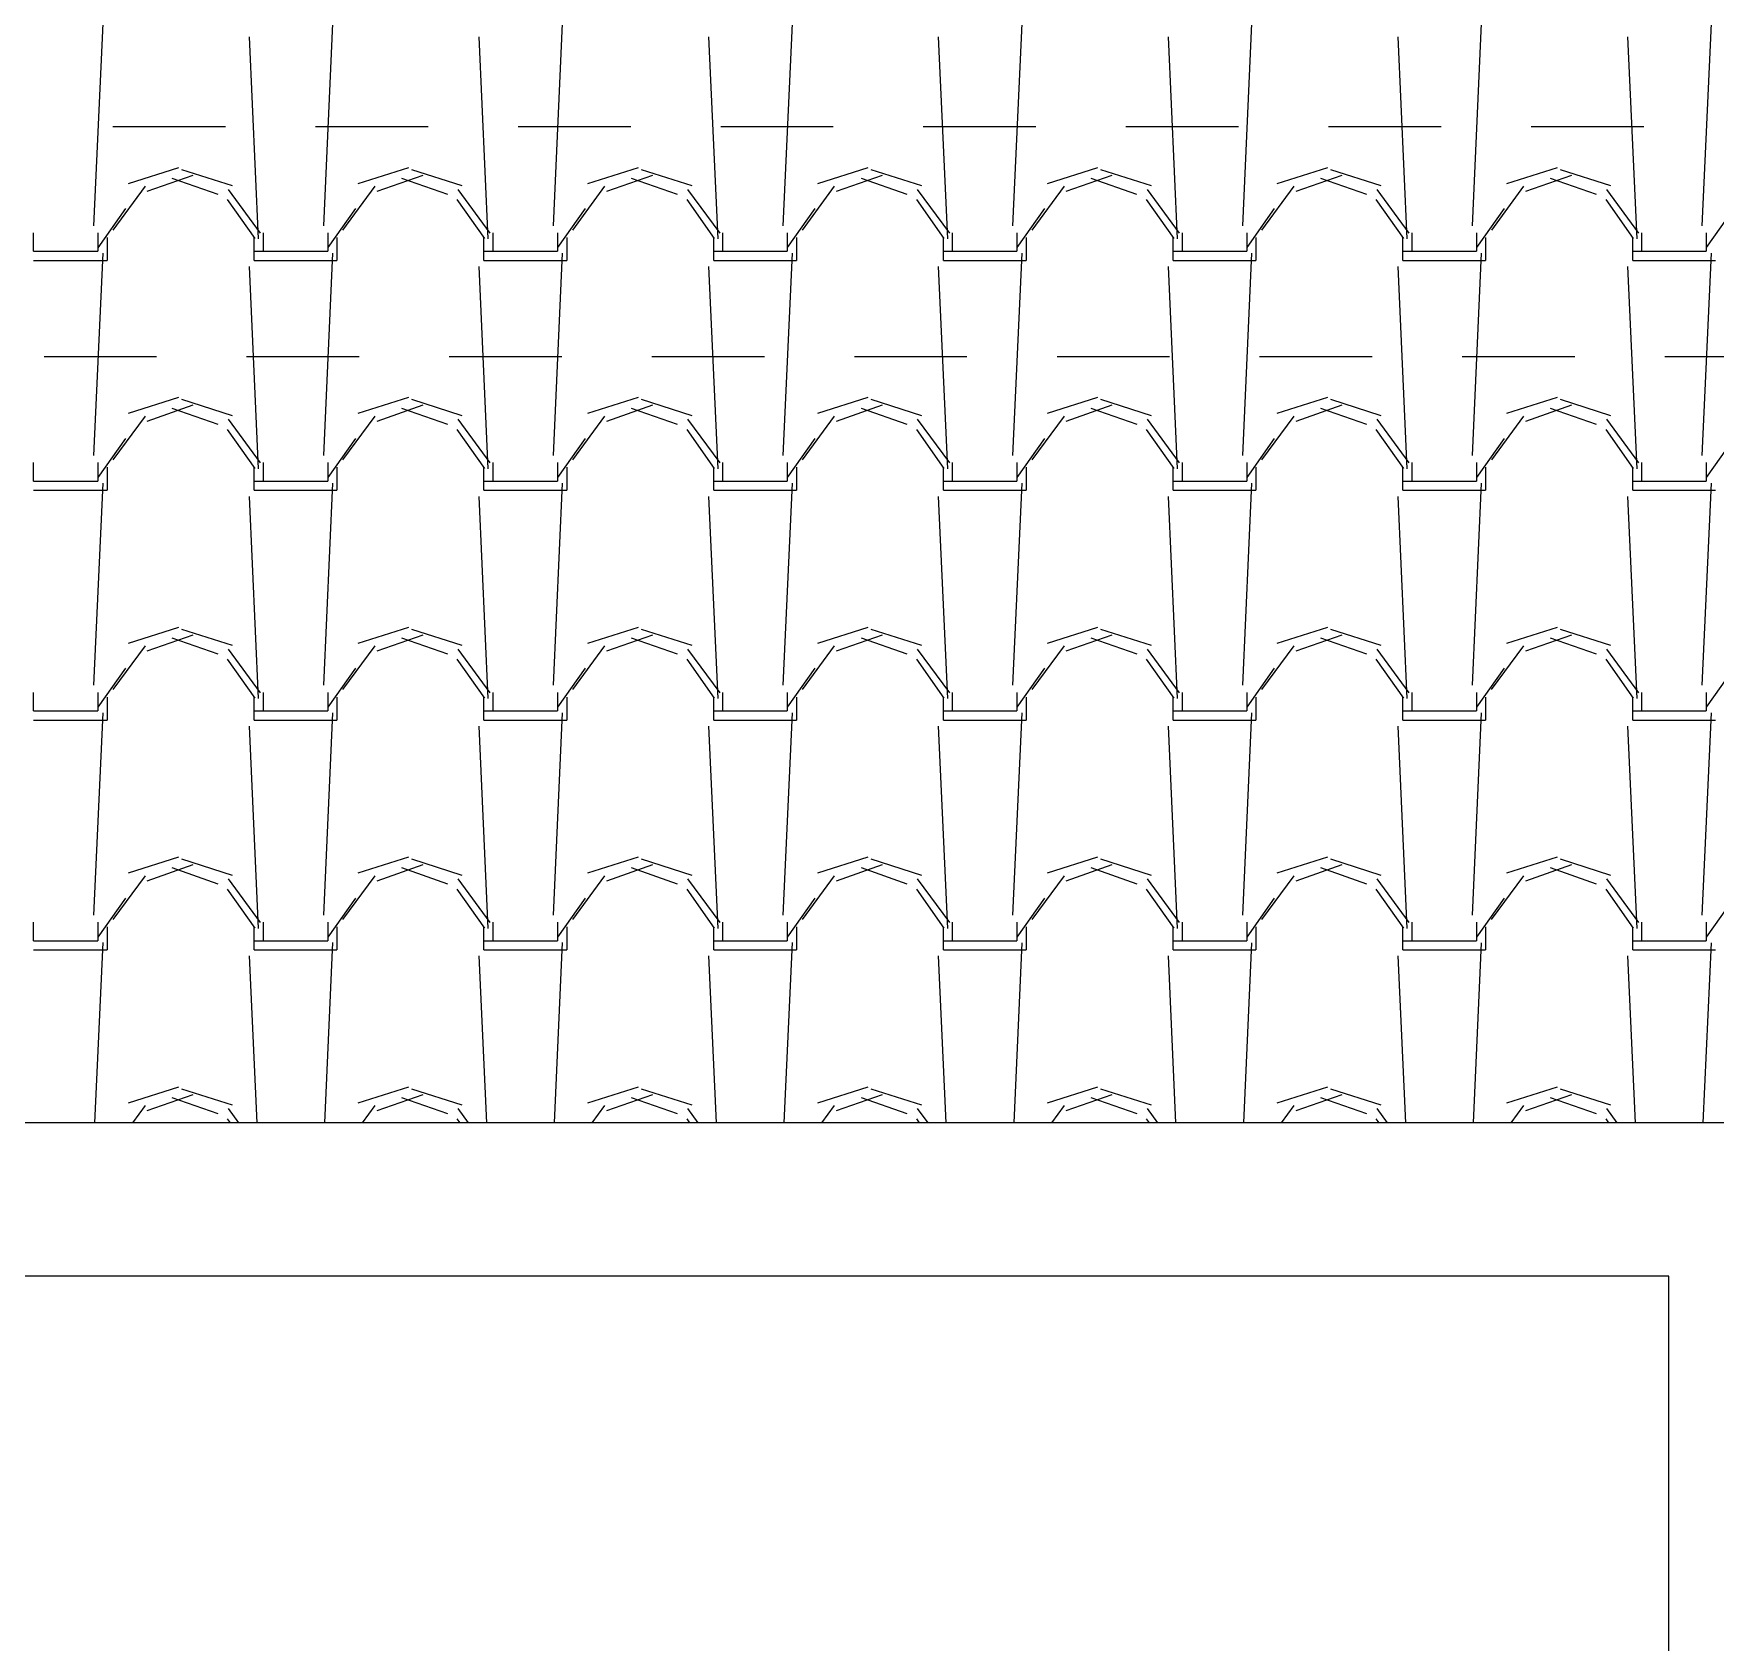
# Model space of a CAD drawing. Header units: millimetres. Extents: x 3923 to 4007, y 744 to 863.
# Drawn here: x 3932.983 to 3934.851, y 834.508 to 836.294 of the extents above; entities that cross this region are included whole.
import ezdxf

# ---------------------------------------------------------------- set-up
doc = ezdxf.new("R2010")
doc.units = ezdxf.units.MM
doc.linetypes.add('HIDDEN2', pattern=[0.1875, 0.125, -0.0625])
doc.layers.add('-HIDRO', color=8, linetype='Continuous')

msp = doc.modelspace()

# ---------------------------------------------------------------- linework, layer by layer
at = {"layer": '-HIDRO', "linetype": 'Continuous'}
for p, q in [((3933.0504, 836.0804), (3933.0606, 836.305)), ((3933.3056, 836.0804), (3933.3158, 836.305)), ((3933.5607, 836.0804), (3933.5709, 836.305)), ((3933.8159, 836.0804), (3933.8261, 836.305)), ((3934.071, 836.0804), (3934.0812, 836.3049)), ((3934.3262, 836.0804), (3934.3364, 836.3049)), ((3934.5813, 836.0804), (3934.5915, 836.3049)), ((3934.8365, 836.0804), (3934.8467, 836.3049)), ((3933.2333, 836.0657), (3933.2231, 836.2902)), ((3933.4884, 836.0657), (3933.4782, 836.2902)), ((3933.7436, 836.0657), (3933.7334, 836.2902)), ((3933.9987, 836.0657), (3933.9885, 836.2902)), ((3934.2539, 836.0657), (3934.2437, 836.2902)), ((3934.509, 836.0657), (3934.4988, 836.2902)), ((3934.7642, 836.0657), (3934.754, 836.2902)), ((3933.1444, 836.1447), (3933.0883, 836.1268)), ((3933.1603, 836.1362), (3933.1093, 836.1183)), ((3933.1883, 836.1149), (3933.1372, 836.1327)), ((3933.2043, 836.1246), (3933.1481, 836.1424)), ((3933.3996, 836.1447), (3933.3435, 836.1268)), ((3933.4155, 836.1362), (3933.3645, 836.1183)), ((3933.4434, 836.1149), (3933.3924, 836.1327)), ((3933.4594, 836.1246), (3933.4033, 836.1424)), ((3933.6547, 836.1447), (3933.5986, 836.1268)), ((3933.6706, 836.1362), (3933.6196, 836.1183)), ((3933.6986, 836.1149), (3933.6475, 836.1327)), ((3933.7146, 836.1246), (3933.6584, 836.1424)), ((3933.9099, 836.1447), (3933.8538, 836.1268)), ((3933.9258, 836.1362), (3933.8748, 836.1183)), ((3933.9537, 836.1149), (3933.9027, 836.1327)), ((3933.9697, 836.1246), (3933.9136, 836.1424)), ((3934.1651, 836.1447), (3934.1089, 836.1268)), ((3934.1809, 836.1362), (3934.1299, 836.1183)), ((3934.2088, 836.1149), (3934.1578, 836.1327)), ((3934.2249, 836.1246), (3934.1687, 836.1424)), ((3934.4202, 836.1447), (3934.3641, 836.1268)), ((3934.4361, 836.1362), (3934.3851, 836.1183)), ((3934.464, 836.1149), (3934.413, 836.1327)), ((3934.48, 836.1246), (3934.4239, 836.1424)), ((3934.6754, 836.1447), (3934.6192, 836.1268)), ((3934.6912, 836.1362), (3934.6402, 836.1183)), ((3934.7191, 836.1149), (3934.6681, 836.1327)), ((3934.7352, 836.1246), (3934.679, 836.1424)), ((3933.1072, 836.1241), (3933.0715, 836.0756)), ((3933.2354, 836.0722), (3933.1997, 836.1207)), ((3933.3623, 836.1241), (3933.3266, 836.0756)), ((3933.4905, 836.0722), (3933.4548, 836.1207)), ((3933.6175, 836.1241), (3933.5818, 836.0756)), ((3933.7457, 836.0722), (3933.71, 836.1207)), ((3933.8726, 836.1241), (3933.8369, 836.0756)), ((3934.0008, 836.0722), (3933.9651, 836.1207)), ((3934.1278, 836.1241), (3934.0921, 836.0756)), ((3934.256, 836.0722), (3934.2203, 836.1207)), ((3934.3829, 836.1241), (3934.3472, 836.0756)), ((3934.5111, 836.0722), (3934.4754, 836.1207)), ((3934.6381, 836.1241), (3934.6024, 836.0756)), ((3934.7663, 836.0722), (3934.7306, 836.1207)), ((3933.0855, 836.0993), (3933.0549, 836.0559)), ((3933.2294, 836.066), (3933.1988, 836.1093)), ((3933.3407, 836.0993), (3933.3101, 836.056)), ((3933.4845, 836.066), (3933.4539, 836.1093)), ((3933.5959, 836.0993), (3933.5652, 836.056)), ((3933.7397, 836.066), (3933.7091, 836.1093)), ((3933.851, 836.0993), (3933.8204, 836.056)), ((3933.9948, 836.066), (3933.9642, 836.1093)), ((3934.1062, 836.0993), (3934.0755, 836.056)), ((3934.25, 836.066), (3934.2194, 836.1093)), ((3934.3613, 836.0993), (3934.3307, 836.056)), ((3934.5051, 836.066), (3934.4745, 836.1093)), ((3934.6165, 836.0993), (3934.5858, 836.056)), ((3934.7603, 836.066), (3934.7297, 836.1093)), ((3934.8716, 836.0993), (3934.841, 836.056)), ((3932.9834, 836.052), (3932.9834, 836.0725)), ((3933.0549, 836.0725), (3933.0549, 836.052)), ((3933.0651, 836.0674), (3933.0651, 836.0418)), ((3933.2284, 836.0418), (3933.2284, 836.0674)), ((3933.2386, 836.052), (3933.2386, 836.0725)), ((3933.31, 836.0725), (3933.31, 836.052)), ((3933.3202, 836.0674), (3933.3202, 836.0418)), ((3933.4835, 836.0418), (3933.4835, 836.0674)), ((3933.4937, 836.052), (3933.4937, 836.0725)), ((3933.5652, 836.0725), (3933.5652, 836.052)), ((3933.5754, 836.0674), (3933.5754, 836.0418)), ((3933.7387, 836.0418), (3933.7387, 836.0674)), ((3933.7489, 836.052), (3933.7489, 836.0725)), ((3933.8203, 836.0725), (3933.8203, 836.052)), ((3933.8305, 836.0674), (3933.8305, 836.0418)), ((3933.9938, 836.0418), (3933.9938, 836.0674)), ((3934.004, 836.052), (3934.004, 836.0725)), ((3934.0755, 836.0725), (3934.0755, 836.052)), ((3934.0857, 836.0674), (3934.0857, 836.0418)), ((3934.249, 836.0418), (3934.249, 836.0674)), ((3934.2592, 836.052), (3934.2592, 836.0725)), ((3934.3306, 836.0725), (3934.3306, 836.052)), ((3934.3408, 836.0674), (3934.3408, 836.0418)), ((3934.5041, 836.0418), (3934.5041, 836.0674)), ((3934.5143, 836.052), (3934.5143, 836.0725)), ((3934.5858, 836.0725), (3934.5858, 836.052)), ((3934.596, 836.0674), (3934.596, 836.0418)), ((3934.7593, 836.0418), (3934.7593, 836.0674)), ((3934.7695, 836.052), (3934.7695, 836.0725)), ((3934.8409, 836.0725), (3934.8409, 836.052)), ((3932.9834, 836.052), (3933.0549, 836.052)), ((3932.9834, 836.0418), (3933.0651, 836.0418)), ((3933.0504, 835.8253), (3933.0606, 836.0498)), ((3933.2284, 836.052), (3933.2386, 836.052)), ((3933.2284, 836.0418), (3933.2386, 836.0418)), ((3933.2386, 836.052), (3933.31, 836.052)), ((3933.2386, 836.0418), (3933.3202, 836.0418)), ((3933.3056, 835.8253), (3933.3158, 836.0498)), ((3933.4835, 836.052), (3933.4937, 836.052)), ((3933.4835, 836.0418), (3933.4937, 836.0418)), ((3933.4937, 836.052), (3933.5652, 836.052)), ((3933.4937, 836.0418), (3933.5754, 836.0418)), ((3933.5607, 835.8253), (3933.5709, 836.0498)), ((3933.7387, 836.052), (3933.7489, 836.052)), ((3933.7387, 836.0418), (3933.7489, 836.0418)), ((3933.7489, 836.052), (3933.8203, 836.052)), ((3933.7489, 836.0418), (3933.8305, 836.0418)), ((3933.8159, 835.8253), (3933.8261, 836.0498)), ((3933.9938, 836.052), (3934.004, 836.052)), ((3933.9938, 836.0418), (3934.004, 836.0418)), ((3934.004, 836.052), (3934.0755, 836.052)), ((3934.004, 836.0418), (3934.0857, 836.0418)), ((3934.071, 835.8253), (3934.0812, 836.0498)), ((3934.249, 836.052), (3934.2592, 836.052)), ((3934.249, 836.0418), (3934.2592, 836.0418)), ((3934.2592, 836.052), (3934.3306, 836.052)), ((3934.2592, 836.0418), (3934.3408, 836.0418)), ((3934.3262, 835.8253), (3934.3364, 836.0498)), ((3934.5041, 836.052), (3934.5143, 836.052)), ((3934.5041, 836.0418), (3934.5143, 836.0418)), ((3934.5143, 836.052), (3934.5858, 836.052)), ((3934.5143, 836.0418), (3934.596, 836.0418)), ((3934.5813, 835.8253), (3934.5915, 836.0498)), ((3934.7593, 836.052), (3934.7695, 836.052)), ((3934.7593, 836.0418), (3934.7695, 836.0418)), ((3934.7695, 836.052), (3934.8409, 836.052)), ((3934.7695, 836.0418), (3934.8511, 836.0418)), ((3934.8365, 835.8253), (3934.8467, 836.0498)), ((3933.2333, 835.8105), (3933.2231, 836.035)), ((3933.4884, 835.8105), (3933.4782, 836.0351)), ((3933.7436, 835.8105), (3933.7334, 836.0351)), ((3933.9987, 835.8105), (3933.9885, 836.0351)), ((3934.2539, 835.8105), (3934.2437, 836.0351)), ((3934.509, 835.8105), (3934.4988, 836.0351)), ((3934.7642, 835.8105), (3934.754, 836.0351)), ((3933.1444, 835.8895), (3933.0883, 835.8717)), ((3933.3996, 835.8895), (3933.3435, 835.8717)), ((3933.6547, 835.8895), (3933.5986, 835.8717)), ((3933.9099, 835.8895), (3933.8538, 835.8717)), ((3934.1651, 835.8895), (3934.1089, 835.8717)), ((3934.4202, 835.8895), (3934.3641, 835.8717)), ((3934.6754, 835.8895), (3934.6192, 835.8717)), ((3933.1603, 835.881), (3933.1093, 835.8631)), ((3933.1883, 835.8597), (3933.1372, 835.8776)), ((3933.2043, 835.8694), (3933.1481, 835.8873)), ((3933.4155, 835.881), (3933.3645, 835.8631)), ((3933.4434, 835.8597), (3933.3924, 835.8776)), ((3933.4594, 835.8694), (3933.4033, 835.8873)), ((3933.6706, 835.881), (3933.6196, 835.8631)), ((3933.6986, 835.8597), (3933.6475, 835.8776)), ((3933.7146, 835.8694), (3933.6584, 835.8873)), ((3933.9258, 835.881), (3933.8748, 835.8631)), ((3933.9537, 835.8597), (3933.9027, 835.8776)), ((3933.9697, 835.8694), (3933.9136, 835.8873)), ((3934.1809, 835.881), (3934.1299, 835.8631)), ((3934.2089, 835.8597), (3934.1578, 835.8776)), ((3934.2249, 835.8694), (3934.1687, 835.8873)), ((3934.4361, 835.881), (3934.3851, 835.8631)), ((3934.464, 835.8597), (3934.413, 835.8776)), ((3934.48, 835.8694), (3934.4239, 835.8873)), ((3934.6912, 835.881), (3934.6402, 835.8631)), ((3934.7191, 835.8597), (3934.6681, 835.8776)), ((3934.7352, 835.8694), (3934.679, 835.8873)), ((3933.1072, 835.8689), (3933.0715, 835.8205)), ((3933.2294, 835.8108), (3933.1988, 835.8542)), ((3933.2354, 835.8171), (3933.1997, 835.8655)), ((3933.3623, 835.8689), (3933.3266, 835.8205)), ((3933.4845, 835.8108), (3933.4539, 835.8542)), ((3933.4905, 835.8171), (3933.4548, 835.8655)), ((3933.6175, 835.8689), (3933.5818, 835.8205)), ((3933.7397, 835.8108), (3933.7091, 835.8542)), ((3933.7457, 835.8171), (3933.71, 835.8655)), ((3933.8726, 835.8689), (3933.8369, 835.8205)), ((3933.9948, 835.8108), (3933.9642, 835.8542)), ((3934.0008, 835.8171), (3933.9651, 835.8655)), ((3934.1278, 835.8689), (3934.0921, 835.8205)), ((3934.25, 835.8108), (3934.2194, 835.8542)), ((3934.256, 835.8171), (3934.2203, 835.8655)), ((3934.3829, 835.8689), (3934.3472, 835.8205)), ((3934.5051, 835.8108), (3934.4745, 835.8542)), ((3934.5111, 835.8171), (3934.4754, 835.8655)), ((3934.6381, 835.8689), (3934.6024, 835.8205)), ((3934.7603, 835.8108), (3934.7297, 835.8542)), ((3934.7663, 835.8171), (3934.7306, 835.8655)), ((3933.0855, 835.8442), (3933.0549, 835.8008)), ((3933.3407, 835.8442), (3933.3101, 835.8008)), ((3933.5959, 835.8442), (3933.5652, 835.8008)), ((3933.851, 835.8442), (3933.8204, 835.8008)), ((3934.1062, 835.8442), (3934.0755, 835.8008)), ((3934.3613, 835.8442), (3934.3307, 835.8008)), ((3934.6165, 835.8442), (3934.5858, 835.8008)), ((3934.8716, 835.8442), (3934.841, 835.8008)), ((3932.9834, 835.7969), (3932.9834, 835.8173)), ((3933.0549, 835.8173), (3933.0549, 835.7969)), ((3933.2386, 835.7969), (3933.2386, 835.8173)), ((3933.31, 835.8173), (3933.31, 835.7969)), ((3933.4937, 835.7969), (3933.4937, 835.8173)), ((3933.5652, 835.8173), (3933.5652, 835.7969)), ((3933.7489, 835.7969), (3933.7489, 835.8173)), ((3933.8203, 835.8173), (3933.8203, 835.7969)), ((3934.004, 835.7969), (3934.004, 835.8173)), ((3934.0755, 835.8173), (3934.0755, 835.7969)), ((3934.2592, 835.7969), (3934.2592, 835.8173)), ((3934.3306, 835.8173), (3934.3306, 835.7969)), ((3934.5143, 835.7969), (3934.5143, 835.8173)), ((3934.5858, 835.8173), (3934.5858, 835.7969)), ((3934.7695, 835.7969), (3934.7695, 835.8173)), ((3934.8409, 835.8173), (3934.8409, 835.7969)), ((3932.9834, 835.7969), (3933.0549, 835.7969)), ((3933.0651, 835.8122), (3933.0651, 835.7867)), ((3933.2284, 835.7867), (3933.2284, 835.8122)), ((3933.2284, 835.7969), (3933.2386, 835.7969)), ((3933.2386, 835.7969), (3933.31, 835.7969)), ((3933.3202, 835.8122), (3933.3202, 835.7867)), ((3933.4835, 835.7867), (3933.4835, 835.8122)), ((3933.4835, 835.7969), (3933.4937, 835.7969)), ((3933.4937, 835.7969), (3933.5652, 835.7969)), ((3933.5754, 835.8122), (3933.5754, 835.7867)), ((3933.7387, 835.7867), (3933.7387, 835.8122)), ((3933.7387, 835.7969), (3933.7489, 835.7969)), ((3933.7489, 835.7969), (3933.8203, 835.7969)), ((3933.8305, 835.8122), (3933.8305, 835.7867)), ((3933.9938, 835.7867), (3933.9938, 835.8122)), ((3933.9938, 835.7969), (3934.004, 835.7969)), ((3934.004, 835.7969), (3934.0755, 835.7969)), ((3934.0857, 835.8122), (3934.0857, 835.7867)), ((3934.249, 835.7867), (3934.249, 835.8122)), ((3934.249, 835.7969), (3934.2592, 835.7969)), ((3934.2592, 835.7969), (3934.3306, 835.7969)), ((3934.3408, 835.8122), (3934.3408, 835.7867)), ((3934.5041, 835.7867), (3934.5041, 835.8122)), ((3934.5041, 835.7969), (3934.5143, 835.7969)), ((3934.5143, 835.7969), (3934.5858, 835.7969)), ((3934.596, 835.8122), (3934.596, 835.7867)), ((3934.7593, 835.7867), (3934.7593, 835.8122)), ((3934.7593, 835.7969), (3934.7695, 835.7969)), ((3934.7695, 835.7969), (3934.8409, 835.7969)), ((3932.9834, 835.7867), (3933.0651, 835.7867)), ((3933.0504, 835.5701), (3933.0606, 835.7947)), ((3933.2333, 835.5554), (3933.2231, 835.7799)), ((3933.2284, 835.7867), (3933.2386, 835.7867)), ((3933.2386, 835.7867), (3933.3202, 835.7867)), ((3933.3056, 835.5701), (3933.3158, 835.7947)), ((3933.4884, 835.5554), (3933.4782, 835.7799)), ((3933.4835, 835.7867), (3933.4937, 835.7867)), ((3933.4937, 835.7867), (3933.5754, 835.7867)), ((3933.5607, 835.5701), (3933.5709, 835.7947)), ((3933.7436, 835.5554), (3933.7334, 835.7799)), ((3933.7387, 835.7867), (3933.7489, 835.7867)), ((3933.7489, 835.7867), (3933.8305, 835.7867)), ((3933.8159, 835.5701), (3933.8261, 835.7947)), ((3933.9987, 835.5554), (3933.9885, 835.7799)), ((3933.9938, 835.7867), (3934.004, 835.7867)), ((3934.004, 835.7867), (3934.0857, 835.7867)), ((3934.071, 835.5701), (3934.0812, 835.7946)), ((3934.2539, 835.5554), (3934.2437, 835.7799)), ((3934.249, 835.7867), (3934.2592, 835.7867)), ((3934.2592, 835.7867), (3934.3408, 835.7867)), ((3934.3262, 835.5701), (3934.3364, 835.7946)), ((3934.509, 835.5554), (3934.4988, 835.7799)), ((3934.5041, 835.7867), (3934.5143, 835.7867)), ((3934.5143, 835.7867), (3934.596, 835.7867)), ((3934.5813, 835.5701), (3934.5915, 835.7946)), ((3934.7642, 835.5554), (3934.754, 835.7799)), ((3934.7593, 835.7867), (3934.7695, 835.7867)), ((3934.7695, 835.7867), (3934.8511, 835.7867)), ((3934.8365, 835.5701), (3934.8467, 835.7946)), ((3933.1444, 835.6344), (3933.0883, 835.6165)), ((3933.2043, 835.6143), (3933.1481, 835.6321)), ((3933.3996, 835.6344), (3933.3435, 835.6165)), ((3933.4594, 835.6143), (3933.4033, 835.6321)), ((3933.6547, 835.6344), (3933.5986, 835.6165)), ((3933.7146, 835.6143), (3933.6584, 835.6321)), ((3933.9099, 835.6344), (3933.8538, 835.6165)), ((3933.9697, 835.6143), (3933.9136, 835.6321)), ((3934.1651, 835.6344), (3934.1089, 835.6165)), ((3934.2249, 835.6143), (3934.1687, 835.6321)), ((3934.4202, 835.6344), (3934.3641, 835.6165)), ((3934.48, 835.6143), (3934.4239, 835.6321)), ((3934.6754, 835.6344), (3934.6192, 835.6165)), ((3934.7352, 835.6143), (3934.679, 835.6321)), ((3933.1072, 835.6138), (3933.0715, 835.5653)), ((3933.1603, 835.6258), (3933.1093, 835.608)), ((3933.1883, 835.6046), (3933.1372, 835.6224)), ((3933.2354, 835.5619), (3933.1997, 835.6104)), ((3933.3623, 835.6138), (3933.3266, 835.5653)), ((3933.4155, 835.6258), (3933.3645, 835.608)), ((3933.4434, 835.6046), (3933.3924, 835.6224)), ((3933.4905, 835.5619), (3933.4548, 835.6104)), ((3933.6175, 835.6138), (3933.5818, 835.5653)), ((3933.6706, 835.6258), (3933.6196, 835.608)), ((3933.6986, 835.6046), (3933.6475, 835.6224)), ((3933.7457, 835.5619), (3933.71, 835.6104)), ((3933.8726, 835.6138), (3933.8369, 835.5653)), ((3933.9258, 835.6258), (3933.8748, 835.608)), ((3933.9537, 835.6046), (3933.9027, 835.6224)), ((3934.0008, 835.5619), (3933.9651, 835.6104)), ((3934.1278, 835.6138), (3934.0921, 835.5653)), ((3934.1809, 835.6258), (3934.1299, 835.608)), ((3934.2089, 835.6046), (3934.1578, 835.6224)), ((3934.256, 835.5619), (3934.2203, 835.6104)), ((3934.3829, 835.6138), (3934.3472, 835.5653)), ((3934.4361, 835.6258), (3934.3851, 835.608)), ((3934.464, 835.6046), (3934.413, 835.6224)), ((3934.5111, 835.5619), (3934.4754, 835.6104)), ((3934.6381, 835.6138), (3934.6023, 835.5653)), ((3934.6912, 835.6258), (3934.6402, 835.608)), ((3934.7192, 835.6046), (3934.6681, 835.6224)), ((3934.7663, 835.5619), (3934.7306, 835.6104)), ((3933.2294, 835.5557), (3933.1988, 835.599)), ((3933.4845, 835.5557), (3933.4539, 835.599)), ((3933.7397, 835.5557), (3933.7091, 835.599)), ((3933.9948, 835.5557), (3933.9642, 835.599)), ((3934.25, 835.5557), (3934.2194, 835.599)), ((3934.5051, 835.5557), (3934.4745, 835.599)), ((3934.7603, 835.5557), (3934.7297, 835.599)), ((3933.0855, 835.589), (3933.0549, 835.5457)), ((3933.3407, 835.589), (3933.3101, 835.5457)), ((3933.5959, 835.589), (3933.5652, 835.5457)), ((3933.851, 835.589), (3933.8204, 835.5457)), ((3934.1062, 835.589), (3934.0755, 835.5457)), ((3934.3613, 835.589), (3934.3307, 835.5457)), ((3934.6165, 835.589), (3934.5858, 835.5457)), ((3934.8716, 835.589), (3934.841, 835.5457)), ((3932.9834, 835.5417), (3932.9834, 835.5622)), ((3933.0549, 835.5622), (3933.0549, 835.5417)), ((3933.0651, 835.5571), (3933.0651, 835.5315)), ((3933.2284, 835.5315), (3933.2284, 835.5571)), ((3933.2386, 835.5417), (3933.2386, 835.5622)), ((3933.31, 835.5622), (3933.31, 835.5417)), ((3933.3202, 835.5571), (3933.3202, 835.5315)), ((3933.4835, 835.5315), (3933.4835, 835.5571)), ((3933.4937, 835.5417), (3933.4937, 835.5622)), ((3933.5652, 835.5622), (3933.5652, 835.5417)), ((3933.5754, 835.5571), (3933.5754, 835.5315)), ((3933.7387, 835.5315), (3933.7387, 835.5571)), ((3933.7489, 835.5417), (3933.7489, 835.5622)), ((3933.8203, 835.5622), (3933.8203, 835.5417)), ((3933.8305, 835.5571), (3933.8305, 835.5315)), ((3933.9938, 835.5315), (3933.9938, 835.5571)), ((3934.004, 835.5417), (3934.004, 835.5622)), ((3934.0755, 835.5622), (3934.0755, 835.5417)), ((3934.0857, 835.5571), (3934.0857, 835.5315)), ((3934.249, 835.5315), (3934.249, 835.5571)), ((3934.2592, 835.5417), (3934.2592, 835.5622)), ((3934.3306, 835.5622), (3934.3306, 835.5417)), ((3934.3408, 835.5571), (3934.3408, 835.5315)), ((3934.5041, 835.5315), (3934.5041, 835.5571)), ((3934.5143, 835.5417), (3934.5143, 835.5622)), ((3934.5858, 835.5622), (3934.5858, 835.5417)), ((3934.596, 835.5571), (3934.596, 835.5315)), ((3934.7593, 835.5315), (3934.7593, 835.5571)), ((3934.7695, 835.5417), (3934.7695, 835.5622)), ((3934.8409, 835.5622), (3934.8409, 835.5417)), ((3932.9834, 835.5417), (3933.0549, 835.5417)), ((3933.0504, 835.315), (3933.0606, 835.5395)), ((3933.2284, 835.5417), (3933.2386, 835.5417)), ((3933.2386, 835.5417), (3933.31, 835.5417)), ((3933.3056, 835.315), (3933.3158, 835.5395)), ((3933.4835, 835.5417), (3933.4937, 835.5417)), ((3933.4937, 835.5417), (3933.5652, 835.5417)), ((3933.5607, 835.315), (3933.5709, 835.5395)), ((3933.7387, 835.5417), (3933.7489, 835.5417)), ((3933.7489, 835.5417), (3933.8203, 835.5417)), ((3933.8159, 835.315), (3933.8261, 835.5395)), ((3933.9938, 835.5417), (3934.004, 835.5417)), ((3934.004, 835.5417), (3934.0755, 835.5417)), ((3934.071, 835.315), (3934.0812, 835.5395)), ((3934.249, 835.5417), (3934.2592, 835.5417)), ((3934.2592, 835.5417), (3934.3306, 835.5417)), ((3934.3262, 835.315), (3934.3364, 835.5395)), ((3934.5041, 835.5417), (3934.5143, 835.5417)), ((3934.5143, 835.5417), (3934.5858, 835.5417)), ((3934.5813, 835.315), (3934.5915, 835.5395)), ((3934.7593, 835.5417), (3934.7695, 835.5417)), ((3934.7695, 835.5417), (3934.8409, 835.5417)), ((3934.8365, 835.315), (3934.8467, 835.5395)), ((3932.9834, 835.5315), (3933.0651, 835.5315)), ((3933.2333, 835.3002), (3933.2231, 835.5247)), ((3933.2284, 835.5315), (3933.2386, 835.5315)), ((3933.2386, 835.5315), (3933.3202, 835.5315)), ((3933.4884, 835.3002), (3933.4782, 835.5248)), ((3933.4835, 835.5315), (3933.4937, 835.5315)), ((3933.4937, 835.5315), (3933.5754, 835.5315)), ((3933.7436, 835.3002), (3933.7334, 835.5248)), ((3933.7387, 835.5315), (3933.7489, 835.5315)), ((3933.7489, 835.5315), (3933.8305, 835.5315)), ((3933.9987, 835.3002), (3933.9885, 835.5248)), ((3933.9938, 835.5315), (3934.004, 835.5315)), ((3934.004, 835.5315), (3934.0857, 835.5315)), ((3934.2539, 835.3002), (3934.2437, 835.5248)), ((3934.249, 835.5315), (3934.2592, 835.5315)), ((3934.2592, 835.5315), (3934.3408, 835.5315)), ((3934.509, 835.3002), (3934.4988, 835.5248)), ((3934.5041, 835.5315), (3934.5143, 835.5315)), ((3934.5143, 835.5315), (3934.596, 835.5315)), ((3934.7642, 835.3002), (3934.754, 835.5248)), ((3934.7593, 835.5315), (3934.7695, 835.5315)), ((3934.7695, 835.5315), (3934.8511, 835.5315)), ((3933.1444, 835.3792), (3933.0883, 835.3614)), ((3933.1603, 835.3707), (3933.1093, 835.3528)), ((3933.1883, 835.3494), (3933.1372, 835.3673)), ((3933.2043, 835.3591), (3933.1481, 835.377)), ((3933.3996, 835.3792), (3933.3435, 835.3614)), ((3933.4155, 835.3707), (3933.3645, 835.3528)), ((3933.4434, 835.3494), (3933.3924, 835.3673)), ((3933.4594, 835.3591), (3933.4033, 835.377)), ((3933.6547, 835.3792), (3933.5986, 835.3614)), ((3933.6706, 835.3707), (3933.6196, 835.3528)), ((3933.6986, 835.3494), (3933.6475, 835.3673)), ((3933.7146, 835.3591), (3933.6584, 835.377)), ((3933.9099, 835.3792), (3933.8538, 835.3614)), ((3933.9258, 835.3707), (3933.8748, 835.3528)), ((3933.9537, 835.3494), (3933.9027, 835.3673)), ((3933.9697, 835.3591), (3933.9136, 835.377)), ((3934.1651, 835.3792), (3934.1089, 835.3614)), ((3934.1809, 835.3707), (3934.1299, 835.3528)), ((3934.2089, 835.3494), (3934.1578, 835.3673)), ((3934.2249, 835.3591), (3934.1687, 835.377)), ((3934.4202, 835.3792), (3934.3641, 835.3614)), ((3934.4361, 835.3707), (3934.3851, 835.3528)), ((3934.464, 835.3494), (3934.413, 835.3673)), ((3934.48, 835.3591), (3934.4239, 835.377)), ((3934.6754, 835.3792), (3934.6192, 835.3614)), ((3934.6912, 835.3707), (3934.6402, 835.3528)), ((3934.7192, 835.3494), (3934.6681, 835.3673)), ((3934.7352, 835.3591), (3934.679, 835.377)), ((3933.1072, 835.3586), (3933.0715, 835.3102)), ((3933.2354, 835.3068), (3933.1997, 835.3552)), ((3933.3623, 835.3586), (3933.3266, 835.3102)), ((3933.4905, 835.3068), (3933.4548, 835.3552)), ((3933.6175, 835.3586), (3933.5818, 835.3102)), ((3933.7457, 835.3068), (3933.71, 835.3552)), ((3933.8726, 835.3586), (3933.8369, 835.3102)), ((3934.0008, 835.3068), (3933.9651, 835.3552)), ((3934.1278, 835.3586), (3934.0921, 835.3102)), ((3934.256, 835.3068), (3934.2203, 835.3552)), ((3934.3829, 835.3586), (3934.3472, 835.3102)), ((3934.5111, 835.3068), (3934.4754, 835.3552)), ((3934.6381, 835.3586), (3934.6023, 835.3102)), ((3934.7663, 835.3068), (3934.7306, 835.3552)), ((3933.0856, 835.3339), (3933.0549, 835.2905)), ((3933.2294, 835.3005), (3933.1988, 835.3439)), ((3933.3407, 835.3339), (3933.3101, 835.2905)), ((3933.4845, 835.3005), (3933.4539, 835.3439)), ((3933.5959, 835.3339), (3933.5652, 835.2905)), ((3933.7397, 835.3005), (3933.7091, 835.3439)), ((3933.851, 835.3339), (3933.8204, 835.2905)), ((3933.9948, 835.3005), (3933.9642, 835.3439)), ((3934.1062, 835.3339), (3934.0755, 835.2905)), ((3934.25, 835.3005), (3934.2194, 835.3439)), ((3934.3613, 835.3339), (3934.3307, 835.2905)), ((3934.5051, 835.3005), (3934.4745, 835.3439)), ((3934.6165, 835.3339), (3934.5858, 835.2905)), ((3934.7603, 835.3005), (3934.7297, 835.3439)), ((3934.8716, 835.3339), (3934.841, 835.2905)), ((3932.9834, 835.2866), (3932.9834, 835.307)), ((3933.0549, 835.307), (3933.0549, 835.2866)), ((3933.0651, 835.3019), (3933.0651, 835.2764)), ((3933.2284, 835.2764), (3933.2284, 835.3019)), ((3933.2386, 835.2866), (3933.2386, 835.307)), ((3933.31, 835.307), (3933.31, 835.2866)), ((3933.3202, 835.3019), (3933.3202, 835.2764)), ((3933.4835, 835.2764), (3933.4835, 835.3019)), ((3933.4937, 835.2866), (3933.4937, 835.307)), ((3933.5652, 835.307), (3933.5652, 835.2866)), ((3933.5754, 835.3019), (3933.5754, 835.2764)), ((3933.7387, 835.2764), (3933.7387, 835.3019)), ((3933.7489, 835.2866), (3933.7489, 835.307)), ((3933.8203, 835.307), (3933.8203, 835.2866)), ((3933.8305, 835.3019), (3933.8305, 835.2764)), ((3933.9938, 835.2764), (3933.9938, 835.3019)), ((3934.004, 835.2866), (3934.004, 835.307)), ((3934.0755, 835.307), (3934.0755, 835.2866)), ((3934.0857, 835.3019), (3934.0857, 835.2764)), ((3934.249, 835.2764), (3934.249, 835.3019)), ((3934.2592, 835.2866), (3934.2592, 835.307)), ((3934.3306, 835.307), (3934.3306, 835.2866)), ((3934.3408, 835.3019), (3934.3408, 835.2764)), ((3934.5041, 835.2764), (3934.5041, 835.3019)), ((3934.5143, 835.2866), (3934.5143, 835.307)), ((3934.5858, 835.307), (3934.5858, 835.2866)), ((3934.596, 835.3019), (3934.596, 835.2764)), ((3934.7593, 835.2764), (3934.7593, 835.3019)), ((3934.7695, 835.2866), (3934.7695, 835.307)), ((3934.8409, 835.307), (3934.8409, 835.2866)), ((3932.9834, 835.2866), (3933.0549, 835.2866)), ((3932.9834, 835.2764), (3933.0651, 835.2764)), ((3933.0515, 835.0844), (3933.0606, 835.2844)), ((3933.2284, 835.2866), (3933.2386, 835.2866)), ((3933.2284, 835.2764), (3933.2386, 835.2764)), ((3933.2386, 835.2866), (3933.31, 835.2866)), ((3933.2386, 835.2764), (3933.3202, 835.2764)), ((3933.3067, 835.0844), (3933.3158, 835.2844)), ((3933.4835, 835.2866), (3933.4937, 835.2866)), ((3933.4835, 835.2764), (3933.4937, 835.2764)), ((3933.4937, 835.2866), (3933.5652, 835.2866)), ((3933.4937, 835.2764), (3933.5754, 835.2764)), ((3933.5619, 835.0844), (3933.5709, 835.2844)), ((3933.7387, 835.2866), (3933.7489, 835.2866)), ((3933.7387, 835.2764), (3933.7489, 835.2764)), ((3933.7489, 835.2866), (3933.8203, 835.2866)), ((3933.7489, 835.2764), (3933.8305, 835.2764)), ((3933.817, 835.0844), (3933.8261, 835.2844)), ((3933.9938, 835.2866), (3934.004, 835.2866)), ((3933.9938, 835.2764), (3934.004, 835.2764)), ((3934.004, 835.2866), (3934.0755, 835.2866)), ((3934.004, 835.2764), (3934.0857, 835.2764)), ((3934.0722, 835.0844), (3934.0812, 835.2843)), ((3934.249, 835.2866), (3934.2592, 835.2866)), ((3934.249, 835.2764), (3934.2592, 835.2764)), ((3934.2592, 835.2866), (3934.3306, 835.2866)), ((3934.2592, 835.2764), (3934.3408, 835.2764)), ((3934.3273, 835.0844), (3934.3364, 835.2843)), ((3934.5041, 835.2866), (3934.5143, 835.2866)), ((3934.5041, 835.2764), (3934.5143, 835.2764)), ((3934.5143, 835.2866), (3934.5858, 835.2866)), ((3934.5143, 835.2764), (3934.596, 835.2764)), ((3934.5825, 835.0844), (3934.5915, 835.2843)), ((3934.7593, 835.2866), (3934.7695, 835.2866)), ((3934.7593, 835.2764), (3934.7695, 835.2764)), ((3934.7695, 835.2866), (3934.8409, 835.2866)), ((3934.7695, 835.2764), (3934.8511, 835.2764)), ((3934.8376, 835.0844), (3934.8467, 835.2843)), ((3933.2315, 835.0844), (3933.2231, 835.2696)), ((3933.4867, 835.0844), (3933.4782, 835.2696)), ((3933.7418, 835.0844), (3933.7334, 835.2696)), ((3933.997, 835.0844), (3933.9885, 835.2696)), ((3934.2521, 835.0844), (3934.2437, 835.2696)), ((3934.5073, 835.0844), (3934.4988, 835.2696)), ((3934.7624, 835.0844), (3934.754, 835.2696)), ((3933.1444, 835.1241), (3933.0883, 835.1062)), ((3933.3996, 835.1241), (3933.3435, 835.1062)), ((3933.6547, 835.1241), (3933.5986, 835.1062)), ((3933.9099, 835.1241), (3933.8538, 835.1062)), ((3934.1651, 835.1241), (3934.1089, 835.1062)), ((3934.4202, 835.1241), (3934.3641, 835.1062)), ((3934.6754, 835.1241), (3934.6192, 835.1062)), ((3933.1603, 835.1155), (3933.1093, 835.0977)), ((3933.1883, 835.0943), (3933.1372, 835.1121)), ((3933.2043, 835.1039), (3933.1481, 835.1218)), ((3933.4155, 835.1155), (3933.3645, 835.0977)), ((3933.4434, 835.0943), (3933.3924, 835.1121)), ((3933.4594, 835.1039), (3933.4033, 835.1218)), ((3933.6706, 835.1155), (3933.6196, 835.0977)), ((3933.6986, 835.0943), (3933.6475, 835.1121)), ((3933.7146, 835.1039), (3933.6584, 835.1218)), ((3933.9258, 835.1155), (3933.8748, 835.0977)), ((3933.9537, 835.0943), (3933.9027, 835.1121)), ((3933.9697, 835.1039), (3933.9136, 835.1218)), ((3934.1809, 835.1155), (3934.1299, 835.0977)), ((3934.2089, 835.0943), (3934.1578, 835.1121)), ((3934.2249, 835.1039), (3934.1687, 835.1218)), ((3934.4361, 835.1155), (3934.3851, 835.0977)), ((3934.464, 835.0943), (3934.413, 835.1121)), ((3934.48, 835.1039), (3934.4239, 835.1218)), ((3934.6912, 835.1155), (3934.6402, 835.0977)), ((3934.7192, 835.0943), (3934.6681, 835.1121)), ((3934.7352, 835.1039), (3934.679, 835.1218)), ((3933.1072, 835.1035), (3933.0931, 835.0844)), ((3933.2019, 835.0844), (3933.1988, 835.0887)), ((3933.2113, 835.0844), (3933.1997, 835.1001)), ((3933.3623, 835.1035), (3933.3483, 835.0844)), ((3933.457, 835.0844), (3933.4539, 835.0887)), ((3933.4664, 835.0844), (3933.4548, 835.1001)), ((3933.6175, 835.1035), (3933.6034, 835.0844)), ((3933.7122, 835.0844), (3933.7091, 835.0887)), ((3933.7215, 835.0844), (3933.71, 835.1001)), ((3933.8726, 835.1035), (3933.8585, 835.0844)), ((3933.9673, 835.0844), (3933.9642, 835.0887)), ((3933.9767, 835.0844), (3933.9651, 835.1001)), ((3934.1278, 835.1035), (3934.1137, 835.0844)), ((3934.2225, 835.0844), (3934.2194, 835.0887)), ((3934.2318, 835.0844), (3934.2203, 835.1001)), ((3934.3829, 835.1035), (3934.3688, 835.0844)), ((3934.4776, 835.0844), (3934.4745, 835.0887)), ((3934.487, 835.0844), (3934.4754, 835.1001)), ((3934.6381, 835.1035), (3934.624, 835.0844)), ((3934.7328, 835.0844), (3934.7297, 835.0887)), ((3934.7421, 835.0844), (3934.7306, 835.1001))]:
    msp.add_line(p, q, dxfattribs=at)
at = {"layer": '-HIDRO', "linetype": 'HIDDEN2'}
for p, q in [((3938.3715, 836.19), (3932.2479, 836.19)), ((3935.82, 835.9349), (3931.9928, 835.9349))]:
    msp.add_line(p, q, dxfattribs=at)
at = {"layer": '-HIDRO'}
for p, q in [((3934.9695, 835.0844), (3931.1423, 835.0844)), ((3934.7994, 834.9143), (3930.9722, 834.9143)), ((3934.7994, 828.7056), (3934.7994, 834.9143))]:
    msp.add_line(p, q, dxfattribs=at)

doc.saveas('drawing.dxf')
